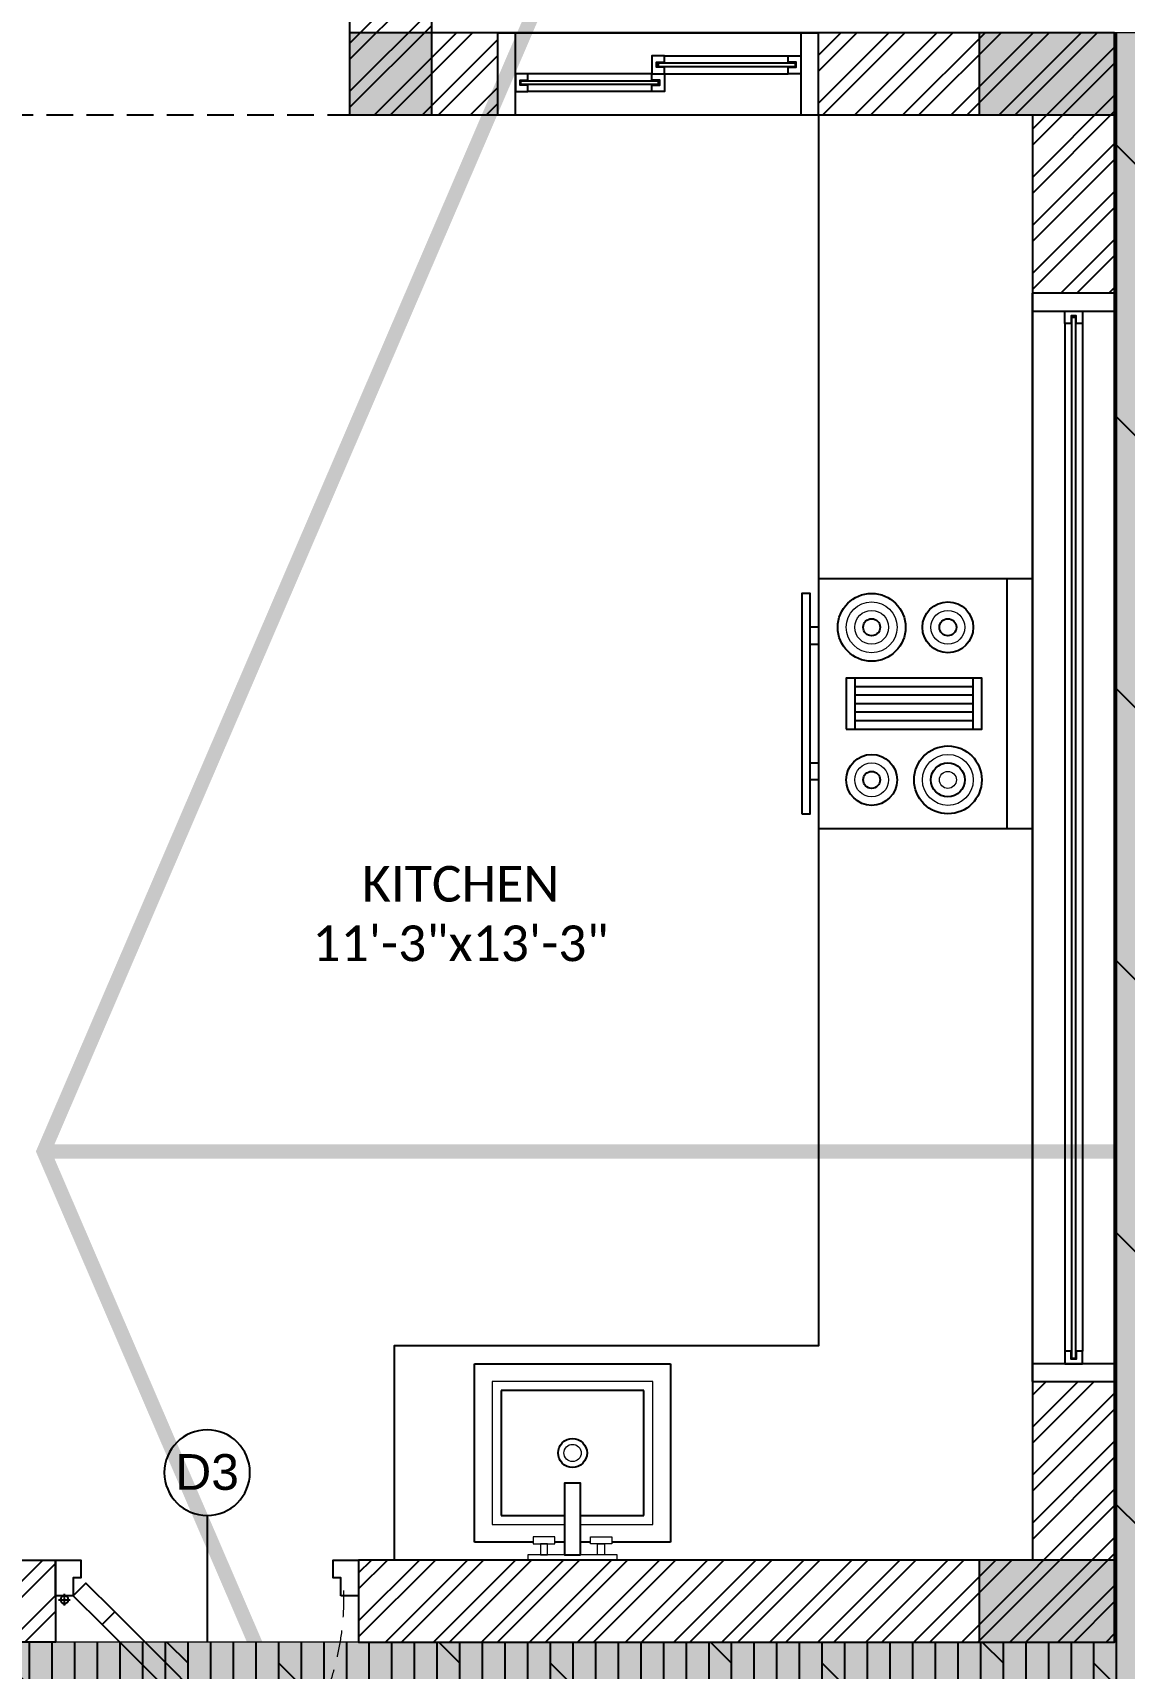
# Model space of a CAD drawing. Header units: millimetres. Extents: x -620 to 15825, y -3130 to 13425.
# Drawn here: x 7341 to 10402, y -73 to 4510 of the extents above; entities that cross this region are included whole.
import ezdxf
from ezdxf.enums import TextEntityAlignment as Align

# ---------------------------------------------------------------- set-up
doc = ezdxf.new("R2010")
doc.units = ezdxf.units.MM
doc.header["$LTSCALE"] = 150
doc.set_wipeout_variables(frame=1)
doc.linetypes.add('1215E_Roof Plan$0$DASHED', pattern=[0.75, 0.5, -0.25])
doc.linetypes.add('DASHED', pattern=[0.75, 0.5, -0.25])
for name, color, linetype in [('1215E_Columns$0$ad-Column', 3, 'Continuous'), ('1215E_Columns$0$ad-Column Hatch', 125, 'Continuous'), ('ad-Door', 11, 'Continuous'), ('ad-Elevation 10', 8, 'Continuous'), ('ad-Furniture', 8, 'Continuous'), ('ad-Text main', 7, 'Continuous'), ('ad-Text Main_Door&window Label', 7, 'Continuous'), ('ad-Wall', 240, 'Continuous'), ('ad-Wall hatch', 8, 'Continuous')]:
    doc.layers.add(name, color=color, linetype=linetype)
for name, color, linetype, true_color in [('1215E_Roof Plan$0$ad-Secondary Roof', 6, 'Continuous', 0xff00ff), ('ad-Glass Sectionline', 140, 'Continuous', 0x00bfff), ('ad-Verandah', 7, 'Continuous', 0xa57c52)]:
    doc.layers.add(name, color=color, linetype=linetype, true_color=true_color)
doc.styles.add('New Text Style', font='arial.ttf', dxfattribs={"height": 100})
doc.styles.get("Standard").update_dxf_attribs({"font": 'calibril.ttf'})

# ---------------------------------------------------------------- blocks, each defined once
blk = doc.blocks.new('zw$FE9C')
at = {"layer": 'ad-Verandah', "transparency": 33554559}
h = blk.add_hatch(color=256, dxfattribs=at)
h.dxf.hatch_style = 1
h.paths.add_polyline_path([(11895, -1910), (11895, 4510), (10375, 4510), (10375, 0), (4385, 0), (4385, -1910)])
at = {"layer": 'ad-Verandah', "transparency": 33554687}
h = blk.add_hatch(dxfattribs=at)
h.set_pattern_fill('DOLMIT', color=256, scale=10, angle=270)
h.set_pattern_definition([(270, (-416593.45, 196727.19), (63.5, -1e-14), []), (315, (-416593.45, 196727.2), (126.999913, 126.999913), [89.80256, -179.60512])])
h.paths.add_polyline_path([(11895, -1910), (11895, 4510), (10375, 4510), (10375, 0), (4385, 0), (4385, -1910)])
at = {"layer": 'ad-Verandah', "lineweight": 9}
blk.add_lwpolyline([(11895, -1910), (11895, 4510), (10375, 4510), (10375, 0), (4385, 0), (4385, -1910)], close=True, dxfattribs=at)
blk = doc.blocks.new('zw$C7D6')
at = {"layer": 'ad-Text main', "insert": (8541, 2041.1), "char_height": 100, "width": 818.118, "attachment_point": 5, "bg_fill": 2}
blk.add_mtext('KITCHEN \\P11\'-3"x13\'-3"', dxfattribs=at)
blk = doc.blocks.new('3BHK+_A$0$ad_Stove')
for p, q in [((350, -71.3), (-350, -71.3)), ((71.3, -166.3), (-71.3, -166.3)), ((-47.5, -498.7), (-47.5, -166.3)), ((-23.8, -166.3), (-23.8, -498.7)), ((0, -498.7), (0, -166.3)), ((23.8, -166.3), (23.8, -498.7)), ((47.5, -498.7), (47.5, -166.3)), ((-71.3, -498.7), (71.3, -498.7)), ((-213.8, -600), (-213.8, -623.8)), ((-166.3, -623.8), (-166.3, -600)), ((166.3, -623.8), (166.3, -600)), ((213.8, -600), (213.8, -623.8))]:
    blk.add_line(p, q)
for points in [[(350, -600), (350, 0), (-350, 0), (-350, -600)], [(71.3, -522.5), (71.3, -142.5), (-71.3, -142.5), (-71.3, -522.5)], [(308.8, -647.5), (308.8, -623.8), (-308.8, -623.8), (-308.8, -647.5)]]:
    blk.add_lwpolyline(points, close=True)
for centre, radius in [((-213.8, -237.5), 71.3), ((213.8, -237.5), 95), ((-213.8, -237.5), 23.8), ((213.8, -237.5), 47.5), ((-213.8, -451.3), 95), ((213.8, -451.3), 71.3), ((-213.8, -451.3), 23.8), ((213.8, -451.3), 23.8)]:
    blk.add_circle(centre, radius)
at = {"lineweight": 5}
for centre, radius in [((213.8, -237.5), 71.3), ((-213.8, -237.5), 47.5), ((213.8, -237.5), 23.8), ((-213.8, -451.3), 71.3), ((-213.8, -451.3), 47.5), ((213.8, -451.3), 47.5)]:
    blk.add_circle(centre, radius, dxfattribs=at)
blk = doc.blocks.new('3BHK+_A$0$ad_Sink')
for p, q in [((-550, 275), (-50, 275)), ((-550, -275), (-550, 275)), ((-50, 275), (-50, 110)), ((-125, 200), (-475, 200)), ((-475, 200), (-475, -200)), ((-125, 22.5), (-125, 200)), ((-50, 50), (-50, 22.5)), ((-125, -200), (-125, -22.5)), ((-50, -22.5), (-50, -50)), ((-50, -110), (-50, -275)), ((-475, -200), (-125, -200)), ((-50, -275), (-550, -275))]:
    blk.add_line(p, q)
at = {"lineweight": 9}
for p, q in [((-100, 225), (-500, 225)), ((-500, 225), (-500, -225)), ((-100, 22.5), (-100, 225)), ((-100, -225), (-100, -22.5)), ((-500, -225), (-100, -225))]:
    blk.add_line(p, q, dxfattribs=at)
for points in [[(-45, 110), (-45, 50), (-65, 50), (-65, 110)], [(0, -125), (0, 125), (-15, 125), (-15, -125)], [(-15, 90), (-15, 70), (-45, 70), (-45, 90)], [(-45, -110), (-45, -50), (-65, -50), (-65, -110)], [(-15, -90), (-15, -70), (-45, -70), (-45, -90)]]:
    blk.add_lwpolyline(points, close=True, dxfattribs=at)
blk.add_lwpolyline([(-15, 22.5), (-215, 22.5), (-215, -22.5), (-15, -22.5)], close=True)
blk.add_ellipse((-300, 0), major_axis=(28.7, -28.7), ratio=1, start_param=-0.7853985429507528, end_param=5.497786764228833)
at = {"lineweight": 5}
blk.add_ellipse((-300, 0), major_axis=(17.1, -17.1), ratio=1, start_param=-0.7853985429410391, end_param=5.497786764238548, dxfattribs=at)
blk = doc.blocks.new('zw$BB2B')
at = {"layer": 'ad-Furniture', "linetype": 'DASHED'}
blk.add_lwpolyline([(6705, 4280), (8230, 4280)], dxfattribs=at)
at = {"layer": 'ad-Furniture'}
blk.add_lwpolyline([(9545, 4280), (9545, 830), (8355, 830), (8355, 230)], dxfattribs=at)
at = {"layer": 'ad-Furniture', "rotation": 270}
for name, p in [('3BHK+_A$0$ad_Stove', (10145, 2630)), ('3BHK+_A$0$ad_Sink', (8855, 230))]:
    blk.add_blockref(name, p, dxfattribs=at)
blk = doc.blocks.new('$ZCDB_AUDIT_GENERATED_C7DC')
blk.add_wipeout([(0, 230), (900, 230), (900, 0), (0, 0)]).dxf.layer = 'ad-Elevation 10'
at = {"layer": 'ad-Elevation 10'}
for points in [[(900, 230), (0, 230)], [(900, 0), (0, 0)]]:
    blk.add_lwpolyline(points, dxfattribs=at)
for points in [[(50, 0), (50, 230), (0, 230), (0, 0)], [(850, 0), (900, 0), (900, 230), (850, 230)], [(467.5, 133), (467.5, 115), (432.5, 115), (432.5, 165), (467.5, 165), (467.5, 147), (445.5, 147), (445.5, 133)], [(815, 133), (815, 115), (850, 115), (850, 165), (815, 165), (815, 147), (837, 147), (837, 133)], [(85, 83), (85, 65), (50, 65), (50, 115), (85, 115), (85, 97), (63, 97), (63, 83)], [(432.5, 83), (432.5, 65), (467.5, 65), (467.5, 115), (432.5, 115), (432.5, 97), (454.5, 97), (454.5, 83)]]:
    blk.add_lwpolyline(points, close=True, dxfattribs=at)
at = {"layer": 'ad-Glass Sectionline'}
for points in [[(450, 145), (835, 145), (835, 135), (450, 135)], [(450, 95), (65, 95), (65, 85), (450, 85)]]:
    blk.add_lwpolyline(points, close=True, dxfattribs=at)
for points in [[(467.5, 165), (815, 165)], [(432.5, 115), (85, 115)], [(467.5, 115), (815, 115)], [(432.5, 65), (85, 65)]]:
    blk.add_lwpolyline(points, dxfattribs=at)
blk = doc.blocks.new('*U24')
blk.add_blockref('$ZCDB_AUDIT_GENERATED_C7DC', (0, 0))
blk = doc.blocks.new('zw$4DB2')
blk.add_wipeout([(0, 3050), (0, 0), (-230, 0), (-230, 3050)]).dxf.layer = 'ad-Elevation 10'
at = {"layer": 'ad-Elevation 10'}
for points in [[(-230, 3000), (0, 3000), (0, 3050), (-230, 3050)], [(-122, 2965), (-140, 2965), (-140, 3000), (-90, 3000), (-90, 2965), (-108, 2965), (-108, 2987), (-122, 2987)], [(-230, 50), (-230, 0), (0, 0), (0, 50)], [(-122, 85), (-140, 85), (-140, 50), (-90, 50), (-90, 85), (-108, 85), (-108, 63), (-122, 63)]]:
    blk.add_lwpolyline(points, close=True, dxfattribs=at)
for points in [[(-230, 0), (-230, 3050)], [(0, 0), (0, 3050)]]:
    blk.add_lwpolyline(points, dxfattribs=at)
at = {"layer": 'ad-Glass Sectionline'}
blk.add_lwpolyline([(-110, 2982.5), (-110, 65), (-120, 65), (-120, 2982.5)], close=True, dxfattribs=at)
for points in [[(-140, 2965), (-140, 85)], [(-90, 2965), (-90, 85)]]:
    blk.add_lwpolyline(points, dxfattribs=at)
blk = doc.blocks.new('*U73')
for p, q in [((-8.3, -111.1), (-41.7, -111.1)), ((-25, -127.8), (-25, -94.4)), ((-563.8, -513.3), (-548.9, -528.2)), ((-498.7, -578.5), (-513.6, -563.6))]:
    blk.add_line(p, q)
for points in [[(-800, -100), (-800, -50), (-778.6, -50), (-778.6, -35.7), (-778.6, 0), (-850, 0), (-850, -100)], [(-50, -100), (0, -100), (0, 0), (-71.4, 0), (-71.4, -35.7), (-71.4, -50), (-50, -50)], [(-50, -100), (-130.8, -180.8), (-166.2, -145.5), (-85.4, -64.6)], [(-130.8, -180.8), (-499.5, -549.5), (-534.9, -514.2), (-166.2, -145.5)], [(-580.3, -630.3), (-499.5, -549.5), (-534.9, -514.2), (-615.7, -595)]]:
    blk.add_lwpolyline(points, close=True)
for points in [[(-560.7, -540), (-588.2, -512.5), (-525.4, -449.7), (-517.5, -457.6), (-574.5, -526.2)], [(-525.4, -575.4), (-497.9, -602.8), (-435.1, -540), (-442.9, -532.2), (-511.5, -589.2)]]:
    blk.add_lwpolyline(points)
blk.add_circle((-25, -111.1), 11.1)
at = {"color": 8, "linetype": 'DASHED', "lineweight": 0}
blk.add_arc((-66, -108.5), 741.9, 178.1881, 271.8119, dxfattribs=at)
at = {"layer": 'ad-Text Main_Door&window Label'}
blk.add_line((-425, 125), (-425, -230), dxfattribs=at)
blk.add_circle((-425.3, 245), 120, dxfattribs=at)
at = {"layer": 'ad-Text Main_Door&window Label', "style": 'New Text Style'}
blk.add_attdef('D1', text='', height=100, dxfattribs=at).set_placement((-425.3, 245), align=Align.MIDDLE_CENTER)
blk = doc.blocks.new('zw$6EBD')
at = {"layer": 'ad-Wall hatch', "transparency": 33554610}
h = blk.add_hatch(dxfattribs=at)
h.set_pattern_fill('ANSI32', color=256, scale=10, angle=1e-14)
h.paths.add_polyline_path([(230, 4280), (230, 230), (6475, 230), (6475, 4280), (3605, 4280), (3605, 4510), (6705, 4510), (6705, 230), (7405, 230), (7405, 0), (0, 0), (0, 4510), (1910, 4510), (1910, 7945), (0, 7945), (0, 12355), (10375, 12355), (10375, 9605), (10145, 9605), (10145, 12125), (5915, 12125), (5915, 7945), (3605, 7945), (3605, 8175), (5685, 8175), (5685, 12125), (230, 12125), (230, 8175), (2705, 8175), (2705, 7945), (2140, 7945), (2140, 4510), (2705, 4510), (2705, 4280)])
h = blk.add_hatch(dxfattribs=at)
h.set_pattern_fill('ANSI32', color=256, scale=10)
h.set_pattern_definition([(45, (-1721203.37, 634249.32), (-67.351921, 67.351921), []), (45, (-1721158.47, 634249.32), (-67.351921, 67.351921), [])])
h.paths.add_polyline_path([(10375, 4510), (8460, 4510), (8460, 7945), (10375, 7945), (10375, 8405), (10145, 8405), (10145, 8175), (8230, 8175), (8230, 4280), (10145, 4280), (10145, 230), (8255, 230), (8255, 0), (10375, 0)])
at = {"layer": 'ad-Door', "ltscale": 5}
ref = blk.add_blockref('*U73', (7405, 230), dxfattribs=dict(at, xscale=-1, rotation=359.9999999999999))
ref.add_attrib('D1', 'D3', dxfattribs={"layer": 'ad-Text Main_Door&window Label', "height": 100, "rotation": 360, "style": 'New Text Style'}).set_placement((7830.3, 476.8), align=Align.MIDDLE_CENTER)
for name, p, rotation in [('*U24', (9545, 4510), 179.9999999999999), ('zw$4DB2', (10375, 730), 359.9999999999999)]:
    blk.add_blockref(name, p, dxfattribs=dict(rotation=rotation))
at = {"layer": 'ad-Wall'}
blk.add_lwpolyline([(6705, 4510), (6705, 230), (7405, 230), (7405, 0), (0, 0), (0, 4510)], dxfattribs=at)
blk.add_lwpolyline([(10375, 4510), (8460, 4510), (8460, 7945), (10375, 7945), (10375, 8405), (10145, 8405), (10145, 8175), (8230, 8175), (8230, 4280), (10145, 4280), (10145, 230), (8255, 230), (8255, 0), (10375, 0)], close=True, dxfattribs=at)
blk = doc.blocks.new('1215E_Columns$0$zw$6AA0')
at = {"layer": '1215E_Columns$0$ad-Column Hatch', "transparency": 33554687}
h = blk.add_hatch(color=256, dxfattribs=at)
h.dxf.hatch_style = 1
h.paths.add_polyline_path([(0, -230), (380, -230), (380, 0), (0, 0)])
at = {"layer": '1215E_Columns$0$ad-Column'}
blk.add_lwpolyline([(0, -230), (380, -230), (380, 0), (0, 0)], close=True, dxfattribs=at)
blk = doc.blocks.new('1215E_Columns$0$zw$C199')
at = {"layer": '1215E_Columns$0$ad-Column Hatch', "transparency": 33554687}
h = blk.add_hatch(color=256, dxfattribs=at)
h.dxf.hatch_style = 1
h.paths.add_polyline_path([(0, 0), (230, 0), (230, 230), (0, 230)])
at = {"layer": '1215E_Columns$0$ad-Column'}
blk.add_lwpolyline([(0, 0), (230, 0), (230, 230), (0, 230)], close=True, dxfattribs=at)
blk = doc.blocks.new('1215E_Columns')
at = {"layer": '1215E_Columns$0$ad-Column'}
for name, p, rotation in [('1215E_Columns$0$zw$C199', (8230, 4280), 359.9999999999996), ('1215E_Columns$0$zw$6AA0', (10375, 4280), 179.9999999999996), ('1215E_Columns$0$zw$6AA0', (10375, 0), 179.9999999999996)]:
    blk.add_blockref(name, p, dxfattribs=dict(at, rotation=rotation))
blk = doc.blocks.new('1215E_Roof Plan')
at = {"layer": '1215E_Roof Plan$0$ad-Secondary Roof', "linetype": '1215E_Roof Plan$0$DASHED', "ltscale": 2, "const_width": 40}
blk.add_lwpolyline([(8915, 4960), (7371.9, 1375), (8915, -2210), (12195, -2210), (12195, 4960)], close=True, dxfattribs=at)
blk.add_lwpolyline([(11446.9, 1375), (7371.9, 1375)], dxfattribs=at)

msp = doc.modelspace()

# ---------------------------------------------------------------- block references
at = {"layer": 'ad-Verandah'}
msp.add_blockref('zw$FE9C', (0, 0), dxfattribs=at)

# ---------------------------------------------------------------- next in the draw order: block references
at = {"layer": 'ad-Text main'}
msp.add_blockref('zw$C7D6', (0, 0), dxfattribs=at)

# ---------------------------------------------------------------- next in the draw order: block references
at = {"layer": 'ad-Furniture'}
msp.add_blockref('zw$BB2B', (0, 0), dxfattribs=at)

# ---------------------------------------------------------------- next in the draw order: block references
msp.add_blockref('zw$6EBD', (0, 0))

# ---------------------------------------------------------------- next in the draw order: block references
msp.add_blockref('1215E_Columns', (0, 0))

# ---------------------------------------------------------------- next in the draw order: block references
msp.add_blockref('1215E_Roof Plan', (0, 0))

doc.saveas('drawing.dxf')
